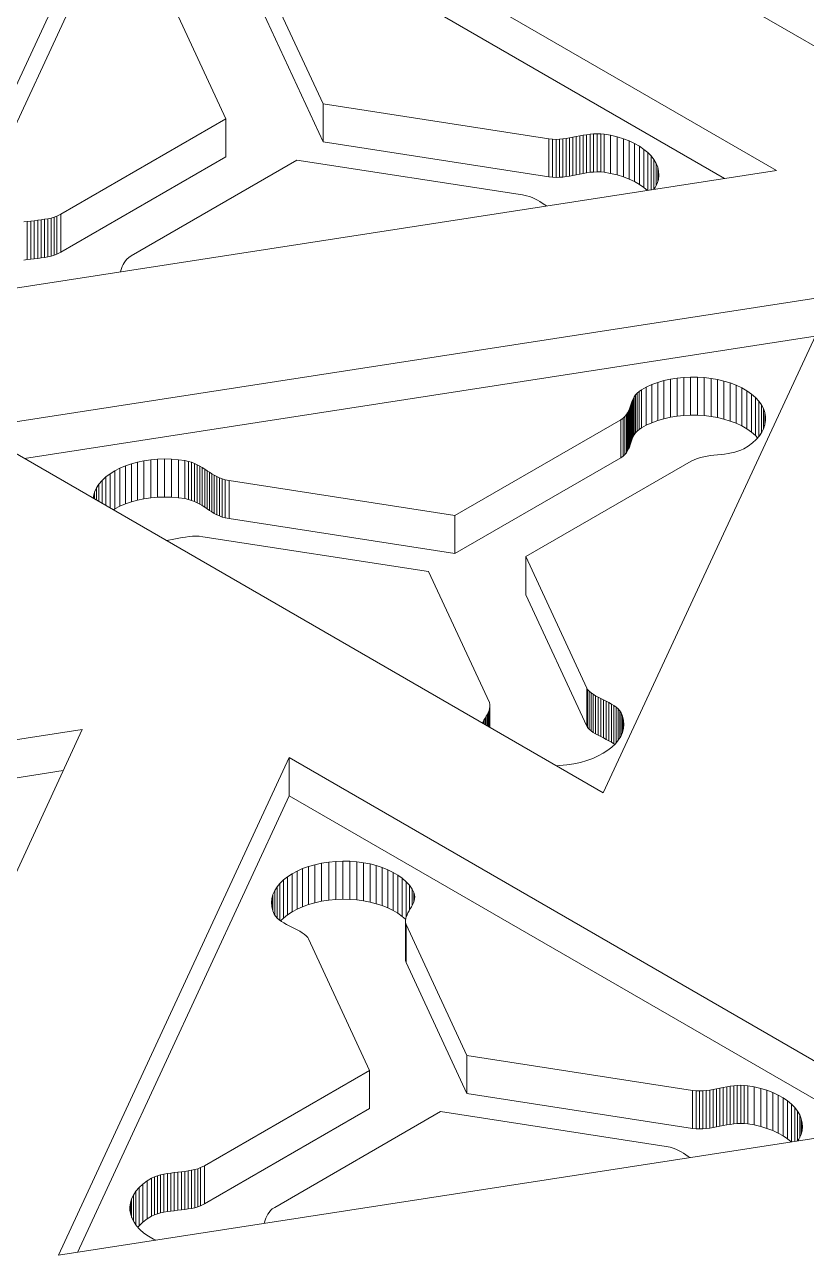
# Model space of a CAD drawing. Header units: inches. Extents: x 2.5 to 18.9, y 2.6 to 12.3.
# Drawn here: x 12.967 to 14.016, y 6.438 to 8.087 of the extents above; entities that cross this region are included whole.
import ezdxf

# ---------------------------------------------------------------- set-up
doc = ezdxf.new("R2010")
doc.units = ezdxf.units.IN
doc.header["$MEASUREMENT"] = 0

# ---------------------------------------------------------------- blocks, each defined once
blk = doc.blocks.new('A$C39963D99')
at = {"color": 0, "linetype": 'Continuous', "lineweight": 0, "extrusion": (3.33067e-16, 0.816497, 0.57735)}
for p, q in [((15.9559, -2.8878), (16.2654, -2.2208)), ((16.2654, -2.2208), (17.111, -2.7091)), ((16.2654, -2.2719), (15.9814, -2.8838)), ((17.0413, -2.7198), (16.2654, -2.2719)), ((16.4218, -2.4445), (16.5032, -2.6198)), ((16.3728, -2.6399), (16.291, -2.4638)), ((17.8871, -2.9611), (17.0414, -2.4729)), ((16.5032, -2.6709), (16.4218, -2.4956)), ((16.5032, -2.6709), (16.5032, -2.6198)), ((16.5032, -2.6198), (16.8059, -2.6667)), ((16.1514, -2.7677), (16.3728, -2.6399)), ((16.3728, -2.691), (16.3728, -2.6399)), ((16.8059, -2.7177), (16.5032, -2.6709)), ((16.8059, -2.7177), (16.8059, -2.6667)), ((16.8059, -2.6667), (16.8109, -2.6673)), ((16.8109, -2.7183), (16.8109, -2.6673)), ((16.8109, -2.6673), (16.8155, -2.6674)), ((16.8155, -2.6674), (16.82, -2.6673)), ((16.8155, -2.7185), (16.8155, -2.6674)), ((16.82, -2.6673), (16.8245, -2.6669)), ((16.82, -2.7183), (16.82, -2.6673)), ((16.8245, -2.6669), (16.829, -2.6663)), ((16.8245, -2.7179), (16.8245, -2.6669)), ((16.829, -2.6663), (16.8335, -2.6655)), ((16.829, -2.7173), (16.829, -2.6663)), ((16.8335, -2.6655), (16.8381, -2.6647)), ((16.8335, -2.7166), (16.8335, -2.6655)), ((16.8381, -2.6647), (16.8426, -2.6638)), ((16.8381, -2.7157), (16.8381, -2.6647)), ((16.8426, -2.6638), (16.8472, -2.6628)), ((16.8426, -2.7148), (16.8426, -2.6638)), ((16.8472, -2.6628), (16.8518, -2.662)), ((16.8472, -2.7139), (16.8472, -2.6628)), ((16.8518, -2.662), (16.8565, -2.6612)), ((16.8518, -2.713), (16.8518, -2.662)), ((16.8565, -2.6612), (16.8611, -2.6606)), ((16.8565, -2.7122), (16.8565, -2.6612)), ((16.8611, -2.6606), (16.8658, -2.6601)), ((16.8611, -2.7116), (16.8611, -2.6606)), ((16.8658, -2.6601), (16.8706, -2.66)), ((16.8658, -2.7112), (16.8658, -2.6601)), ((16.8706, -2.711), (16.8706, -2.66)), ((16.8706, -2.66), (16.8754, -2.6601)), ((16.8754, -2.7111), (16.8754, -2.6601)), ((16.8754, -2.6601), (16.8802, -2.6605)), ((16.8802, -2.7116), (16.8802, -2.6605)), ((16.8802, -2.6605), (16.8884, -2.662)), ((16.8884, -2.713), (16.8884, -2.662)), ((16.8884, -2.662), (16.8974, -2.6641)), ((16.8974, -2.7151), (16.8974, -2.6641)), ((16.8974, -2.6641), (16.9058, -2.6666)), ((16.9058, -2.7176), (16.9058, -2.6666)), ((16.9058, -2.6666), (16.9136, -2.6696)), ((16.9136, -2.7206), (16.9136, -2.6696)), ((16.9136, -2.6696), (16.9208, -2.673)), ((16.9208, -2.724), (16.9208, -2.673)), ((16.9208, -2.673), (16.9274, -2.6767)), ((16.9274, -2.7277), (16.9274, -2.6767)), ((16.9274, -2.6767), (16.9333, -2.6808)), ((16.9333, -2.7318), (16.9333, -2.6808)), ((16.9333, -2.6808), (16.9385, -2.6851)), ((16.9385, -2.7357), (16.9385, -2.6851)), ((16.9385, -2.6851), (16.943, -2.6897)), ((16.3728, -2.691), (16.1514, -2.8188)), ((16.4681, -2.6951), (16.2457, -2.8235)), ((16.7705, -2.7419), (16.4681, -2.6951)), ((16.943, -2.735), (16.943, -2.6897)), ((16.943, -2.6897), (16.9468, -2.6946)), ((16.9468, -2.7345), (16.9468, -2.6946)), ((16.9468, -2.6946), (16.9497, -2.6996)), ((16.9497, -2.7297), (16.9497, -2.6996)), ((16.9497, -2.6996), (16.9518, -2.7048)), ((16.9518, -2.7244), (16.9518, -2.7048)), ((16.9518, -2.7048), (16.953, -2.7101)), ((17.111, -2.7091), (15.9559, -2.8878)), ((16.8109, -2.7183), (16.8059, -2.7177)), ((16.8155, -2.7185), (16.8109, -2.7183)), ((16.82, -2.7183), (16.8155, -2.7185)), ((16.8245, -2.7179), (16.82, -2.7183)), ((16.829, -2.7173), (16.8245, -2.7179)), ((16.8335, -2.7166), (16.829, -2.7173)), ((16.8381, -2.7157), (16.8335, -2.7166)), ((16.8426, -2.7148), (16.8381, -2.7157)), ((16.8472, -2.7139), (16.8426, -2.7148)), ((16.8518, -2.713), (16.8472, -2.7139)), ((16.8565, -2.7122), (16.8518, -2.713)), ((16.8611, -2.7116), (16.8565, -2.7122)), ((16.8658, -2.7112), (16.8611, -2.7116)), ((16.8706, -2.711), (16.8658, -2.7112)), ((16.8754, -2.7111), (16.8706, -2.711)), ((16.8802, -2.7116), (16.8754, -2.7111)), ((16.8884, -2.713), (16.8802, -2.7116)), ((16.8974, -2.7151), (16.8884, -2.713)), ((16.9058, -2.7176), (16.8974, -2.7151)), ((16.9136, -2.7206), (16.9058, -2.7176)), ((16.9208, -2.724), (16.9136, -2.7206)), ((16.9527, -2.721), (16.9512, -2.7265)), ((16.9533, -2.7155), (16.9527, -2.721)), ((16.953, -2.7185), (16.953, -2.7101)), ((16.953, -2.7101), (16.9533, -2.7155)), ((16.9274, -2.7277), (16.9208, -2.724)), ((16.9333, -2.7318), (16.9274, -2.7277)), ((16.9381, -2.7358), (16.9333, -2.7318)), ((16.9486, -2.732), (16.947, -2.7344)), ((16.9512, -2.7265), (16.9486, -2.732)), ((16.7759, -2.743), (16.7705, -2.7419)), ((16.78, -2.7441), (16.7759, -2.743)), ((16.7837, -2.7455), (16.78, -2.7441)), ((16.7873, -2.7472), (16.7837, -2.7455)), ((16.7907, -2.749), (16.7873, -2.7472)), ((16.7939, -2.7509), (16.7907, -2.749)), ((16.7971, -2.753), (16.7939, -2.7509)), ((16.8003, -2.7551), (16.7971, -2.753)), ((16.1425, -2.7717), (16.1463, -2.7703)), ((16.1463, -2.7703), (16.1514, -2.7677)), ((16.1463, -2.8213), (16.1463, -2.7703)), ((16.1514, -2.8188), (16.1514, -2.7677)), ((16.8027, -2.7567), (16.8003, -2.7551)), ((16.1018, -2.7781), (16.1065, -2.7775)), ((16.1065, -2.7775), (16.1112, -2.7769)), ((16.1065, -2.8285), (16.1065, -2.7775)), ((16.1112, -2.7769), (16.1159, -2.7764)), ((16.1112, -2.8279), (16.1112, -2.7769)), ((16.1159, -2.7764), (16.1206, -2.7758)), ((16.1159, -2.8274), (16.1159, -2.7764)), ((16.1206, -2.7758), (16.1253, -2.7753)), ((16.1206, -2.8269), (16.1206, -2.7758)), ((16.1253, -2.7753), (16.1298, -2.7746)), ((16.1253, -2.8263), (16.1253, -2.7753)), ((16.1298, -2.7746), (16.1343, -2.7738)), ((16.1298, -2.8256), (16.1298, -2.7746)), ((16.1343, -2.7738), (16.1385, -2.7729)), ((16.1343, -2.8249), (16.1343, -2.7738)), ((16.1385, -2.7729), (16.1425, -2.7717)), ((16.1385, -2.8239), (16.1385, -2.7729)), ((16.1425, -2.8227), (16.1425, -2.7717)), ((16.1514, -2.8188), (16.1463, -2.8213)), ((16.1065, -2.8285), (16.1018, -2.8292)), ((16.1112, -2.8279), (16.1065, -2.8285)), ((16.1159, -2.8274), (16.1112, -2.8279)), ((16.1206, -2.8269), (16.1159, -2.8274)), ((16.1253, -2.8263), (16.1206, -2.8269)), ((16.1298, -2.8256), (16.1253, -2.8263)), ((16.1343, -2.8249), (16.1298, -2.8256)), ((16.1385, -2.8239), (16.1343, -2.8249)), ((16.1425, -2.8227), (16.1385, -2.8239)), ((16.1463, -2.8213), (16.1425, -2.8227)), ((16.2351, -2.8353), (16.234, -2.8379)), ((16.2365, -2.8327), (16.2351, -2.8353)), ((16.2381, -2.8302), (16.2365, -2.8327)), ((16.2401, -2.8279), (16.2381, -2.8302)), ((16.2425, -2.8257), (16.2401, -2.8279)), ((16.2457, -2.8235), (16.2425, -2.8257)), ((16.2321, -2.8433), (16.2315, -2.8451)), ((16.233, -2.8406), (16.2321, -2.8433)), ((16.234, -2.8379), (16.233, -2.8406)), ((16.0333, -3.055), (17.1884, -2.8763)), ((17.1884, -2.8763), (16.8789, -3.5432)), ((17.1629, -2.9312), (16.103, -3.0952)), ((16.9299, -3.0029), (16.9362, -2.9995)), ((16.9362, -2.9995), (16.9438, -2.9961)), ((16.9362, -3.0506), (16.9362, -2.9995)), ((16.9438, -2.9961), (16.9518, -2.9932)), ((16.9438, -3.0471), (16.9438, -2.9961)), ((16.9518, -2.9932), (16.9602, -2.9908)), ((16.9518, -3.0442), (16.9518, -2.9932)), ((16.9602, -2.9908), (16.9689, -2.9888)), ((16.9602, -3.0418), (16.9602, -2.9908)), ((16.9689, -2.9888), (16.9778, -2.9874)), ((16.9689, -3.0399), (16.9689, -2.9888)), ((16.9778, -2.9874), (16.9868, -2.9865)), ((16.9778, -3.0384), (16.9778, -2.9874)), ((16.9868, -2.9865), (16.996, -2.986)), ((16.9868, -3.0375), (16.9868, -2.9865)), ((16.996, -3.0371), (16.996, -2.986)), ((16.996, -2.986), (17.0051, -2.9861)), ((17.0051, -3.0371), (17.0051, -2.9861)), ((17.0051, -2.9861), (17.0143, -2.9866)), ((17.0143, -3.0377), (17.0143, -2.9866)), ((17.0143, -2.9866), (17.0233, -2.9877)), ((17.0233, -3.0387), (17.0233, -2.9877)), ((17.0233, -2.9877), (17.0321, -2.9893)), ((17.0321, -3.0403), (17.0321, -2.9893)), ((17.0321, -2.9893), (17.0407, -2.9913)), ((17.0407, -3.0423), (17.0407, -2.9913)), ((17.0407, -2.9913), (17.049, -2.9938)), ((17.049, -3.0449), (17.049, -2.9938)), ((17.049, -2.9938), (17.057, -2.9969)), ((17.057, -3.0479), (17.057, -2.9969)), ((17.057, -2.9969), (17.0645, -3.0004)), ((17.0645, -3.0515), (17.0645, -3.0004)), ((17.0645, -3.0004), (17.0714, -3.0044)), ((16.9167, -3.0205), (16.9178, -3.0178)), ((16.9178, -3.0178), (16.9189, -3.0151)), ((16.9178, -3.0688), (16.9178, -3.0178)), ((16.9189, -3.0151), (16.9204, -3.0125)), ((16.9189, -3.0661), (16.9189, -3.0151)), ((16.9204, -3.0125), (16.9221, -3.0099)), ((16.9204, -3.0635), (16.9204, -3.0125)), ((16.9221, -3.0099), (16.9242, -3.0075)), ((16.9221, -3.0609), (16.9221, -3.0099)), ((16.9242, -3.0075), (16.9268, -3.0051)), ((16.9242, -3.0585), (16.9242, -3.0075)), ((16.9268, -3.0051), (16.9299, -3.0029)), ((16.9268, -3.0562), (16.9268, -3.0051)), ((16.9299, -3.054), (16.9299, -3.0029)), ((17.0714, -3.0555), (17.0714, -3.0044)), ((17.0714, -3.0044), (17.0776, -3.0088)), ((17.0776, -3.0598), (17.0776, -3.0088)), ((17.0776, -3.0088), (17.0828, -3.0134)), ((17.0828, -3.0644), (17.0828, -3.0134)), ((17.0828, -3.0134), (17.0872, -3.0181)), ((17.0872, -3.0658), (17.0872, -3.0181)), ((17.0872, -3.0181), (17.0908, -3.0231)), ((16.9098, -3.0363), (16.9114, -3.0339)), ((16.9114, -3.0339), (16.9128, -3.0313)), ((16.9114, -3.0849), (16.9114, -3.0339)), ((16.9128, -3.0313), (16.9139, -3.0287)), ((16.9128, -3.0823), (16.9128, -3.0313)), ((16.9139, -3.0287), (16.9149, -3.026)), ((16.9139, -3.0797), (16.9139, -3.0287)), ((16.9149, -3.026), (16.9158, -3.0233)), ((16.9149, -3.077), (16.9149, -3.026)), ((16.9158, -3.0233), (16.9167, -3.0205)), ((16.9158, -3.0743), (16.9158, -3.0233)), ((16.9167, -3.0715), (16.9167, -3.0205)), ((17.0908, -3.0608), (17.0908, -3.0231)), ((17.0908, -3.0231), (17.0935, -3.0282)), ((17.0935, -3.0556), (17.0935, -3.0282)), ((17.0935, -3.0282), (17.0953, -3.0334)), ((17.0953, -3.0503), (17.0953, -3.0334)), ((17.0953, -3.0334), (17.0963, -3.0387)), ((16.6798, -3.1715), (16.9022, -3.0431)), ((16.9022, -3.0431), (16.9054, -3.0409)), ((16.9022, -3.0941), (16.9022, -3.0431)), ((16.9054, -3.0409), (16.9078, -3.0387)), ((16.9054, -3.0919), (16.9054, -3.0409)), ((16.9078, -3.0387), (16.9098, -3.0363)), ((16.9078, -3.0897), (16.9078, -3.0387)), ((16.9098, -3.0874), (16.9098, -3.0363)), ((16.9362, -3.0506), (16.9299, -3.054)), ((16.9438, -3.0471), (16.9362, -3.0506)), ((16.9518, -3.0442), (16.9438, -3.0471)), ((16.9602, -3.0418), (16.9518, -3.0442)), ((16.9689, -3.0399), (16.9602, -3.0418)), ((16.9778, -3.0384), (16.9689, -3.0399)), ((16.9868, -3.0375), (16.9778, -3.0384)), ((16.996, -3.0371), (16.9868, -3.0375)), ((17.0051, -3.0371), (16.996, -3.0371)), ((17.0143, -3.0377), (17.0051, -3.0371)), ((17.0233, -3.0387), (17.0143, -3.0377)), ((17.0321, -3.0403), (17.0233, -3.0387)), ((17.0407, -3.0423), (17.0321, -3.0403)), ((17.049, -3.0449), (17.0407, -3.0423)), ((17.057, -3.0479), (17.049, -3.0449)), ((17.0645, -3.0515), (17.057, -3.0479)), ((17.0956, -3.0493), (17.094, -3.0545)), ((17.0964, -3.044), (17.0956, -3.0493)), ((17.0963, -3.0448), (17.0963, -3.0387)), ((17.0963, -3.0387), (17.0964, -3.044)), ((16.8789, -3.5432), (16.0333, -3.055)), ((16.9189, -3.0661), (16.9178, -3.0688)), ((16.9204, -3.0635), (16.9189, -3.0661)), ((16.9221, -3.0609), (16.9204, -3.0635)), ((16.9242, -3.0585), (16.9221, -3.0609)), ((16.9268, -3.0562), (16.9242, -3.0585)), ((16.9299, -3.054), (16.9268, -3.0562)), ((17.0714, -3.0555), (17.0645, -3.0515)), ((17.0776, -3.0598), (17.0714, -3.0555)), ((17.0828, -3.0644), (17.0776, -3.0598)), ((17.0857, -3.0675), (17.0828, -3.0644)), ((17.0882, -3.0647), (17.084, -3.0695)), ((17.0915, -3.0596), (17.0882, -3.0647)), ((17.094, -3.0545), (17.0915, -3.0596)), ((16.9128, -3.0823), (16.9114, -3.0849)), ((16.9139, -3.0797), (16.9128, -3.0823)), ((16.9149, -3.077), (16.9139, -3.0797)), ((16.9158, -3.0743), (16.9149, -3.077)), ((16.9167, -3.0715), (16.9158, -3.0743)), ((16.9178, -3.0688), (16.9167, -3.0715)), ((17.0633, -3.0839), (17.0593, -3.0854)), ((17.0671, -3.0821), (17.0633, -3.0839)), ((17.073, -3.0785), (17.0671, -3.0821)), ((17.0789, -3.0741), (17.073, -3.0785)), ((17.084, -3.0695), (17.0789, -3.0741)), ((16.2461, -3.1023), (16.2544, -3.1)), ((16.2544, -3.1), (16.263, -3.0982)), ((16.2544, -3.1511), (16.2544, -3.1)), ((16.263, -3.0982), (16.272, -3.0969)), ((16.263, -3.1493), (16.263, -3.0982)), ((16.272, -3.0969), (16.2812, -3.0961)), ((16.272, -3.1479), (16.272, -3.0969)), ((16.2812, -3.0961), (16.2905, -3.0957)), ((16.2812, -3.1471), (16.2812, -3.0961)), ((16.2905, -3.1468), (16.2905, -3.0957)), ((16.2905, -3.0957), (16.3, -3.096)), ((16.3, -3.147), (16.3, -3.096)), ((16.3, -3.096), (16.3095, -3.0967)), ((16.3095, -3.1478), (16.3095, -3.0967)), ((16.3095, -3.0967), (16.3179, -3.0979)), ((16.3179, -3.1489), (16.3179, -3.0979)), ((16.3179, -3.0979), (16.3225, -3.0989)), ((16.3225, -3.1499), (16.3225, -3.0989)), ((16.3225, -3.0989), (16.3267, -3.1001)), ((16.3267, -3.1512), (16.3267, -3.1001)), ((16.3267, -3.1001), (16.3307, -3.1017)), ((16.9022, -3.0941), (16.6798, -3.2225)), ((16.9965, -3.0988), (16.7751, -3.2266)), ((16.9054, -3.0919), (16.9022, -3.0941)), ((16.9078, -3.0897), (16.9054, -3.0919)), ((16.9098, -3.0874), (16.9078, -3.0897)), ((16.9114, -3.0849), (16.9098, -3.0874)), ((17.0016, -3.0963), (16.9965, -3.0988)), ((17.0054, -3.0949), (17.0016, -3.0963)), ((17.0094, -3.0937), (17.0054, -3.0949)), ((17.0136, -3.0928), (17.0094, -3.0937)), ((17.0181, -3.092), (17.0136, -3.0928)), ((17.0226, -3.0913), (17.0181, -3.092)), ((17.0273, -3.0908), (17.0226, -3.0913)), ((17.032, -3.0902), (17.0273, -3.0908)), ((17.0367, -3.0897), (17.032, -3.0902)), ((17.0414, -3.0891), (17.0367, -3.0897)), ((17.0461, -3.0884), (17.0414, -3.0891)), ((17.0507, -3.0876), (17.0461, -3.0884)), ((17.0551, -3.0866), (17.0507, -3.0876)), ((17.0593, -3.0854), (17.0551, -3.0866)), ((16.2119, -3.1198), (16.2176, -3.1155)), ((16.2176, -3.1155), (16.2239, -3.1116)), ((16.2176, -3.1614), (16.2176, -3.1155)), ((16.2239, -3.1116), (16.2308, -3.1081)), ((16.2239, -3.1627), (16.2239, -3.1116)), ((16.2308, -3.1081), (16.2382, -3.105)), ((16.2308, -3.1592), (16.2308, -3.1081)), ((16.2382, -3.105), (16.2461, -3.1023)), ((16.2382, -3.156), (16.2382, -3.105)), ((16.2461, -3.1533), (16.2461, -3.1023)), ((16.3307, -3.1527), (16.3307, -3.1017)), ((16.3307, -3.1017), (16.3344, -3.1034)), ((16.3344, -3.1544), (16.3344, -3.1034)), ((16.3344, -3.1034), (16.3379, -3.1053)), ((16.3379, -3.1563), (16.3379, -3.1053)), ((16.3379, -3.1053), (16.3412, -3.1073)), ((16.3412, -3.1583), (16.3412, -3.1073)), ((16.3412, -3.1073), (16.3445, -3.1094)), ((16.3445, -3.1604), (16.3445, -3.1094)), ((16.3445, -3.1094), (16.3476, -3.1115)), ((16.3476, -3.1625), (16.3476, -3.1115)), ((16.3476, -3.1115), (16.3508, -3.1136)), ((16.3508, -3.1646), (16.3508, -3.1136)), ((16.3508, -3.1136), (16.354, -3.1156)), ((16.354, -3.1667), (16.354, -3.1156)), ((16.354, -3.1156), (16.3572, -3.1176)), ((16.1993, -3.1346), (16.2027, -3.1293)), ((16.2027, -3.1293), (16.2069, -3.1244)), ((16.2027, -3.1528), (16.2027, -3.1293)), ((16.2069, -3.1244), (16.2119, -3.1198)), ((16.2069, -3.1552), (16.2069, -3.1244)), ((16.2119, -3.1581), (16.2119, -3.1198)), ((16.3572, -3.1686), (16.3572, -3.1176)), ((16.3572, -3.1176), (16.3606, -3.1194)), ((16.3606, -3.1704), (16.3606, -3.1194)), ((16.3606, -3.1194), (16.3642, -3.121)), ((16.3642, -3.1721), (16.3642, -3.121)), ((16.3642, -3.121), (16.3679, -3.1225)), ((16.3679, -3.1735), (16.3679, -3.1225)), ((16.3679, -3.1225), (16.372, -3.1236)), ((16.372, -3.1747), (16.372, -3.1236)), ((16.372, -3.1236), (16.3774, -3.1247)), ((16.3774, -3.1757), (16.3774, -3.1247)), ((16.3774, -3.1247), (16.6798, -3.1715)), ((16.1949, -3.1482), (16.1952, -3.1456)), ((16.1952, -3.1456), (16.1967, -3.1401)), ((16.1952, -3.1484), (16.1952, -3.1456)), ((16.1967, -3.1401), (16.1993, -3.1346)), ((16.1967, -3.1493), (16.1967, -3.1401)), ((16.1993, -3.1508), (16.1993, -3.1346)), ((16.263, -3.1493), (16.2544, -3.1511)), ((16.272, -3.1479), (16.263, -3.1493)), ((16.2812, -3.1471), (16.272, -3.1479)), ((16.2905, -3.1468), (16.2812, -3.1471)), ((16.3, -3.147), (16.2905, -3.1468)), ((16.3095, -3.1478), (16.3, -3.147)), ((16.3179, -3.1489), (16.3095, -3.1478)), ((16.3225, -3.1499), (16.3179, -3.1489)), ((16.3267, -3.1512), (16.3225, -3.1499)), ((16.2239, -3.1627), (16.222, -3.1639)), ((16.2308, -3.1592), (16.2239, -3.1627)), ((16.2382, -3.156), (16.2308, -3.1592)), ((16.2461, -3.1533), (16.2382, -3.156)), ((16.2544, -3.1511), (16.2461, -3.1533)), ((16.3307, -3.1527), (16.3267, -3.1512)), ((16.3344, -3.1544), (16.3307, -3.1527)), ((16.3379, -3.1563), (16.3344, -3.1544)), ((16.3412, -3.1583), (16.3379, -3.1563)), ((16.3445, -3.1604), (16.3412, -3.1583)), ((16.3476, -3.1625), (16.3445, -3.1604)), ((16.3508, -3.1646), (16.3476, -3.1625)), ((16.354, -3.1667), (16.3508, -3.1646)), ((16.3572, -3.1686), (16.354, -3.1667)), ((16.3606, -3.1704), (16.3572, -3.1686)), ((16.3642, -3.1721), (16.3606, -3.1704)), ((16.3679, -3.1735), (16.3642, -3.1721)), ((16.372, -3.1747), (16.3679, -3.1735)), ((16.3774, -3.1757), (16.372, -3.1747)), ((16.6798, -3.2225), (16.3774, -3.1757)), ((16.6798, -3.2225), (16.6798, -3.1715)), ((16.3279, -3.1993), (16.3234, -3.1997)), ((16.3324, -3.1992), (16.3279, -3.1993)), ((16.337, -3.1993), (16.3324, -3.1992)), ((16.342, -3.1999), (16.337, -3.1993)), ((16.2961, -3.2046), (16.2933, -3.2051)), ((16.3007, -3.2037), (16.2961, -3.2046)), ((16.3053, -3.2028), (16.3007, -3.2037)), ((16.3098, -3.2019), (16.3053, -3.2028)), ((16.3144, -3.2011), (16.3098, -3.2019)), ((16.3189, -3.2003), (16.3144, -3.2011)), ((16.3234, -3.1997), (16.3189, -3.2003)), ((16.6447, -3.2467), (16.342, -3.1999)), ((16.7751, -3.2777), (16.7751, -3.2266)), ((16.7751, -3.2266), (16.8569, -3.4028)), ((16.7261, -3.422), (16.6447, -3.2467)), ((16.8569, -3.4538), (16.7751, -3.2777)), ((16.8569, -3.4538), (16.8569, -3.4028)), ((16.8569, -3.4028), (16.8579, -3.4045)), ((16.8579, -3.4556), (16.8579, -3.4045)), ((16.8579, -3.4045), (16.86, -3.4069)), ((16.86, -3.4579), (16.86, -3.4069)), ((16.86, -3.4069), (16.8624, -3.409)), ((16.8624, -3.4601), (16.8624, -3.409)), ((16.8624, -3.409), (16.8653, -3.4111)), ((16.8653, -3.4621), (16.8653, -3.4111)), ((16.8653, -3.4111), (16.8685, -3.4131)), ((16.8685, -3.4641), (16.8685, -3.4131)), ((16.8685, -3.4131), (16.8719, -3.415)), ((16.7258, -3.4328), (16.7265, -3.4302)), ((16.7268, -3.4249), (16.7261, -3.422)), ((16.7265, -3.4302), (16.7269, -3.4275)), ((16.7265, -3.4552), (16.7265, -3.4302)), ((16.7269, -3.4275), (16.7268, -3.4249)), ((16.7269, -3.4554), (16.7269, -3.4275)), ((16.8719, -3.466), (16.8719, -3.415)), ((16.8719, -3.415), (16.8755, -3.4168)), ((16.8755, -3.4678), (16.8755, -3.4168)), ((16.8755, -3.4168), (16.8791, -3.4186)), ((16.8791, -3.4696), (16.8791, -3.4186)), ((16.8791, -3.4186), (16.8828, -3.4204)), ((16.8828, -3.4715), (16.8828, -3.4204)), ((16.8828, -3.4204), (16.8864, -3.4223)), ((16.8864, -3.4733), (16.8864, -3.4223)), ((16.8864, -3.4223), (16.8899, -3.4242)), ((16.8899, -3.4753), (16.8899, -3.4242)), ((16.8899, -3.4242), (16.8932, -3.4263)), ((16.8932, -3.4773), (16.8932, -3.4263)), ((16.8932, -3.4263), (16.8962, -3.4284)), ((16.8962, -3.476), (16.8962, -3.4284)), ((16.8962, -3.4284), (16.8988, -3.4307)), ((16.7175, -3.4485), (16.7189, -3.4459)), ((16.7189, -3.4459), (16.7204, -3.4432)), ((16.7189, -3.4508), (16.7189, -3.4459)), ((16.7204, -3.4432), (16.722, -3.4406)), ((16.7204, -3.4517), (16.7204, -3.4432)), ((16.722, -3.4406), (16.7234, -3.438)), ((16.722, -3.4525), (16.722, -3.4406)), ((16.7234, -3.438), (16.7247, -3.4354)), ((16.7234, -3.4534), (16.7234, -3.438)), ((16.7247, -3.4354), (16.7258, -3.4328)), ((16.7247, -3.4541), (16.7247, -3.4354)), ((16.7258, -3.4547), (16.7258, -3.4328)), ((16.8988, -3.4727), (16.8988, -3.4307)), ((16.8988, -3.4307), (16.9011, -3.4331)), ((16.9011, -3.4693), (16.9011, -3.4331)), ((16.9011, -3.4331), (16.9028, -3.4358)), ((16.9028, -3.4661), (16.9028, -3.4358)), ((16.9028, -3.4358), (16.9048, -3.4406)), ((16.9048, -3.4612), (16.9048, -3.4406)), ((16.9048, -3.4406), (16.9061, -3.4462)), ((16.9061, -3.4552), (16.9061, -3.4462)), ((16.9061, -3.4462), (16.9065, -3.4516)), ((15.0252, -3.637), (16.1803, -3.4583)), ((16.1803, -3.4583), (15.8708, -4.1252)), ((16.717, -3.4497), (16.7175, -3.4485)), ((16.7175, -3.45), (16.7175, -3.4485)), ((16.8579, -3.4556), (16.8569, -3.4538)), ((16.86, -3.4579), (16.8579, -3.4556)), ((16.8624, -3.4601), (16.86, -3.4579)), ((16.8653, -3.4621), (16.8624, -3.4601)), ((16.8685, -3.4641), (16.8653, -3.4621)), ((16.9045, -3.4623), (16.9022, -3.4675)), ((16.9059, -3.457), (16.9045, -3.4623)), ((16.9065, -3.4516), (16.9059, -3.457)), ((16.8719, -3.466), (16.8685, -3.4641)), ((16.8755, -3.4678), (16.8719, -3.466)), ((16.8791, -3.4696), (16.8755, -3.4678)), ((16.8828, -3.4715), (16.8791, -3.4696)), ((16.8864, -3.4733), (16.8828, -3.4715)), ((16.8899, -3.4753), (16.8864, -3.4733)), ((16.8932, -3.4773), (16.8899, -3.4753)), ((16.8951, -3.4773), (16.8904, -3.4818)), ((16.8943, -3.4781), (16.8932, -3.4773)), ((16.899, -3.4725), (16.8951, -3.4773)), ((16.9022, -3.4675), (16.899, -3.4725)), ((16.1484, -4.1629), (16.4578, -3.496)), ((16.4578, -3.5471), (16.4578, -3.496)), ((16.4578, -3.496), (17.3035, -3.9843)), ((16.8722, -3.4937), (16.8648, -3.497)), ((16.8789, -3.4901), (16.8722, -3.4937)), ((16.885, -3.4861), (16.8789, -3.4901)), ((16.8904, -3.4818), (16.885, -3.4861)), ((16.8202, -3.5067), (16.816, -3.5068)), ((16.8298, -3.5058), (16.8202, -3.5067)), ((16.8393, -3.5043), (16.8298, -3.5058)), ((16.8483, -3.5023), (16.8393, -3.5043)), ((16.8568, -3.4999), (16.8483, -3.5023)), ((16.8648, -3.497), (16.8568, -3.4999)), ((16.1548, -3.5133), (15.0949, -3.6772)), ((16.4578, -3.5471), (16.1739, -4.159)), ((17.2338, -3.995), (16.4578, -3.5471)), ((16.4683, -3.648), (16.4756, -3.6447)), ((16.4756, -3.6447), (16.4836, -3.6418)), ((16.4756, -3.6958), (16.4756, -3.6447)), ((16.4836, -3.6418), (16.4921, -3.6394)), ((16.4836, -3.6929), (16.4836, -3.6418)), ((16.4921, -3.6394), (16.5012, -3.6374)), ((16.4921, -3.6904), (16.4921, -3.6394)), ((16.5012, -3.6374), (16.5107, -3.636)), ((16.5012, -3.6885), (16.5012, -3.6374)), ((16.5107, -3.636), (16.5202, -3.635)), ((16.5107, -3.687), (16.5107, -3.636)), ((16.5202, -3.635), (16.5298, -3.6347)), ((16.5202, -3.6861), (16.5202, -3.635)), ((16.5298, -3.6857), (16.5298, -3.6347)), ((16.5298, -3.6347), (16.5392, -3.6349)), ((16.5392, -3.6859), (16.5392, -3.6349)), ((16.5392, -3.6349), (16.5484, -3.6356)), ((16.5484, -3.6866), (16.5484, -3.6356)), ((16.5484, -3.6356), (16.5574, -3.6368)), ((16.5574, -3.6878), (16.5574, -3.6368)), ((16.5574, -3.6368), (16.5661, -3.6385)), ((16.5661, -3.6895), (16.5661, -3.6385)), ((16.5661, -3.6385), (16.5745, -3.6406)), ((16.5745, -3.6917), (16.5745, -3.6406)), ((16.5745, -3.6406), (16.5825, -3.6432)), ((16.5825, -3.6943), (16.5825, -3.6432)), ((16.5825, -3.6432), (16.59, -3.6463)), ((16.4453, -3.6645), (16.45, -3.6599)), ((16.45, -3.6599), (16.4554, -3.6556)), ((16.45, -3.7109), (16.45, -3.6599)), ((16.4554, -3.6556), (16.4615, -3.6516)), ((16.4554, -3.7067), (16.4554, -3.6556)), ((16.4615, -3.6516), (16.4683, -3.648)), ((16.4615, -3.7027), (16.4615, -3.6516)), ((16.4683, -3.699), (16.4683, -3.648)), ((16.59, -3.6973), (16.59, -3.6463)), ((16.59, -3.6463), (16.597, -3.6497)), ((16.597, -3.7007), (16.597, -3.6497)), ((16.597, -3.6497), (16.6035, -3.6535)), ((16.6035, -3.7045), (16.6035, -3.6535)), ((16.6035, -3.6535), (16.6093, -3.6577)), ((16.6093, -3.7087), (16.6093, -3.6577)), ((16.6093, -3.6577), (16.6145, -3.6622)), ((16.436, -3.6794), (16.4383, -3.6742)), ((16.4383, -3.6742), (16.4414, -3.6692)), ((16.4383, -3.7069), (16.4383, -3.6742)), ((16.4414, -3.6692), (16.4453, -3.6645)), ((16.4414, -3.7108), (16.4414, -3.6692)), ((16.4453, -3.7141), (16.4453, -3.6645)), ((16.6145, -3.7095), (16.6145, -3.6622)), ((16.6145, -3.6622), (16.6189, -3.667)), ((16.6189, -3.7004), (16.6189, -3.667)), ((16.6189, -3.667), (16.6225, -3.6722)), ((16.6225, -3.694), (16.6225, -3.6722)), ((16.6225, -3.6722), (16.625, -3.6769)), ((16.625, -3.6884), (16.625, -3.6769)), ((16.625, -3.6769), (16.6258, -3.6797)), ((16.434, -3.6901), (16.4345, -3.6847)), ((16.4344, -3.6956), (16.434, -3.6901)), ((16.4345, -3.6847), (16.436, -3.6794)), ((16.4345, -3.6964), (16.4345, -3.6847)), ((16.436, -3.7019), (16.436, -3.6794)), ((16.4836, -3.6929), (16.4756, -3.6958)), ((16.4921, -3.6904), (16.4836, -3.6929)), ((16.5012, -3.6885), (16.4921, -3.6904)), ((16.5107, -3.687), (16.5012, -3.6885)), ((16.5202, -3.6861), (16.5107, -3.687)), ((16.5298, -3.6857), (16.5202, -3.6861)), ((16.5392, -3.6859), (16.5298, -3.6857)), ((16.5484, -3.6866), (16.5392, -3.6859)), ((16.5574, -3.6878), (16.5484, -3.6866)), ((16.5661, -3.6895), (16.5574, -3.6878)), ((16.5745, -3.6917), (16.5661, -3.6895)), ((16.5825, -3.6943), (16.5745, -3.6917)), ((16.59, -3.6973), (16.5825, -3.6943)), ((16.6229, -3.6932), (16.6215, -3.6959)), ((16.6242, -3.6906), (16.6229, -3.6932)), ((16.6252, -3.6879), (16.6242, -3.6906)), ((16.6258, -3.6852), (16.6252, -3.6879)), ((16.6258, -3.6852), (16.6258, -3.6797)), ((16.6258, -3.6797), (16.6261, -3.6825)), ((16.6261, -3.6825), (16.6258, -3.6852)), ((16.4357, -3.7011), (16.4344, -3.6956)), ((16.4377, -3.7059), (16.4357, -3.7011)), ((16.4394, -3.7086), (16.4377, -3.7059)), ((16.4416, -3.7111), (16.4394, -3.7086)), ((16.45, -3.7109), (16.4462, -3.7147)), ((16.4554, -3.7067), (16.45, -3.7109)), ((16.4615, -3.7027), (16.4554, -3.7067)), ((16.4683, -3.699), (16.4615, -3.7027)), ((16.4756, -3.6958), (16.4683, -3.699)), ((16.597, -3.7007), (16.59, -3.6973)), ((16.6035, -3.7045), (16.597, -3.7007)), ((16.6093, -3.7087), (16.6035, -3.7045)), ((16.6138, -3.7126), (16.6093, -3.7087)), ((16.6147, -3.709), (16.6139, -3.7116)), ((16.6157, -3.7064), (16.6147, -3.709)), ((16.617, -3.7038), (16.6157, -3.7064)), ((16.6185, -3.7011), (16.617, -3.7038)), ((16.62, -3.6985), (16.6185, -3.7011)), ((16.6215, -3.6959), (16.62, -3.6985)), ((16.4443, -3.7133), (16.4416, -3.7111)), ((16.4473, -3.7155), (16.4443, -3.7133)), ((16.4505, -3.7175), (16.4473, -3.7155)), ((16.454, -3.7194), (16.4505, -3.7175)), ((16.4576, -3.7213), (16.454, -3.7194)), ((16.4613, -3.7231), (16.4576, -3.7213)), ((16.465, -3.725), (16.4613, -3.7231)), ((16.4686, -3.7268), (16.465, -3.725)), ((16.472, -3.7287), (16.4686, -3.7268)), ((16.6139, -3.7116), (16.6135, -3.7142)), ((16.6135, -3.7652), (16.6135, -3.7142)), ((16.6135, -3.7142), (16.6136, -3.7168)), ((16.6136, -3.7679), (16.6136, -3.7168)), ((16.6136, -3.7168), (16.6144, -3.7197)), ((16.6144, -3.7707), (16.6144, -3.7197)), ((16.6144, -3.7197), (16.6958, -3.895)), ((16.4751, -3.7306), (16.472, -3.7287)), ((16.478, -3.7327), (16.4751, -3.7306)), ((16.4805, -3.7349), (16.478, -3.7327)), ((16.4825, -3.7372), (16.4805, -3.7349)), ((16.4836, -3.739), (16.4825, -3.7372)), ((16.5653, -3.9151), (16.4836, -3.739)), ((16.6136, -3.7679), (16.6135, -3.7652)), ((16.6144, -3.7707), (16.6136, -3.7679)), ((16.6958, -3.946), (16.6144, -3.7707)), ((16.6958, -3.946), (16.6958, -3.895)), ((16.6958, -3.895), (16.9985, -3.9419)), ((16.344, -4.0429), (16.5653, -3.9151)), ((16.5653, -3.9661), (16.5653, -3.9151)), ((16.9985, -3.9929), (16.9985, -3.9419)), ((16.9985, -3.9419), (17.0035, -3.9424)), ((17.017, -3.942), (17.0215, -3.9414)), ((17.0215, -3.9414), (17.0261, -3.9407)), ((17.0215, -3.9925), (17.0215, -3.9414)), ((17.0261, -3.9407), (17.0306, -3.9398)), ((17.0261, -3.9917), (17.0261, -3.9407)), ((17.0306, -3.9398), (17.0352, -3.9389)), ((17.0306, -3.9909), (17.0306, -3.9398)), ((17.0352, -3.9389), (17.0398, -3.938)), ((17.0352, -3.9899), (17.0352, -3.9389)), ((17.0398, -3.938), (17.0444, -3.9371)), ((17.0398, -3.989), (17.0398, -3.938)), ((17.0444, -3.9371), (17.049, -3.9364)), ((17.0444, -3.9882), (17.0444, -3.9371)), ((17.049, -3.9364), (17.0537, -3.9357)), ((17.049, -3.9874), (17.049, -3.9364)), ((17.0537, -3.9357), (17.0584, -3.9353)), ((17.0537, -3.9868), (17.0537, -3.9357)), ((17.0584, -3.9353), (17.0631, -3.9351)), ((17.0584, -3.9863), (17.0584, -3.9353)), ((17.0631, -3.9861), (17.0631, -3.9351)), ((17.0631, -3.9351), (17.0679, -3.9352)), ((17.0679, -3.9863), (17.0679, -3.9352)), ((17.0679, -3.9352), (17.0727, -3.9357)), ((17.0727, -3.9867), (17.0727, -3.9357)), ((17.0727, -3.9357), (17.081, -3.9371)), ((17.081, -3.9882), (17.081, -3.9371)), ((17.081, -3.9371), (17.0899, -3.9392)), ((17.0899, -3.9903), (17.0899, -3.9392)), ((17.0899, -3.9392), (17.0983, -3.9418)), ((17.0983, -3.9928), (17.0983, -3.9418)), ((17.0983, -3.9418), (17.1061, -3.9448)), ((16.9985, -3.9929), (16.6958, -3.946)), ((17.0035, -3.9935), (17.0035, -3.9424)), ((17.0035, -3.9424), (17.008, -3.9426)), ((17.008, -3.9426), (17.0125, -3.9424)), ((17.008, -3.9936), (17.008, -3.9426)), ((17.0125, -3.9424), (17.017, -3.942)), ((17.0125, -3.9935), (17.0125, -3.9424)), ((17.017, -3.9931), (17.017, -3.942)), ((17.1061, -3.9958), (17.1061, -3.9448)), ((17.1061, -3.9448), (17.1134, -3.9481)), ((17.1134, -3.9992), (17.1134, -3.9481)), ((17.1134, -3.9481), (17.1199, -3.9519)), ((17.1199, -4.0029), (17.1199, -3.9519)), ((17.1199, -3.9519), (17.1259, -3.9559)), ((17.1259, -4.007), (17.1259, -3.9559)), ((17.1259, -3.9559), (17.1311, -3.9603)), ((16.5653, -3.9661), (16.344, -4.0939)), ((16.6606, -3.9703), (16.4383, -4.0987)), ((16.963, -4.0171), (16.6606, -3.9703)), ((17.1311, -4.0109), (17.1311, -3.9603)), ((17.1311, -3.9603), (17.1356, -3.9649)), ((17.1356, -4.0102), (17.1356, -3.9649)), ((17.1356, -3.9649), (17.1393, -3.9697)), ((17.1393, -4.0097), (17.1393, -3.9697)), ((17.1393, -3.9697), (17.1422, -3.9748)), ((17.1422, -4.0049), (17.1422, -3.9748)), ((17.1422, -3.9748), (17.1443, -3.98)), ((17.3035, -3.9843), (16.1484, -4.1629)), ((17.0306, -3.9909), (17.0261, -3.9917)), ((17.0352, -3.9899), (17.0306, -3.9909)), ((17.0398, -3.989), (17.0352, -3.9899)), ((17.0444, -3.9882), (17.0398, -3.989)), ((17.049, -3.9874), (17.0444, -3.9882)), ((17.0537, -3.9868), (17.049, -3.9874)), ((17.0584, -3.9863), (17.0537, -3.9868)), ((17.0631, -3.9861), (17.0584, -3.9863)), ((17.0679, -3.9863), (17.0631, -3.9861)), ((17.0727, -3.9867), (17.0679, -3.9863)), ((17.081, -3.9882), (17.0727, -3.9867)), ((17.0899, -3.9903), (17.081, -3.9882)), ((17.0983, -3.9928), (17.0899, -3.9903)), ((17.1443, -3.9996), (17.1443, -3.98)), ((17.1443, -3.98), (17.1456, -3.9853)), ((17.1459, -3.9907), (17.1453, -3.9962)), ((17.1456, -3.9937), (17.1456, -3.9853)), ((17.1456, -3.9853), (17.1459, -3.9907)), ((17.0035, -3.9935), (16.9985, -3.9929)), ((17.008, -3.9936), (17.0035, -3.9935)), ((17.0125, -3.9935), (17.008, -3.9936)), ((17.017, -3.9931), (17.0125, -3.9935)), ((17.0215, -3.9925), (17.017, -3.9931)), ((17.0261, -3.9917), (17.0215, -3.9925)), ((17.1061, -3.9958), (17.0983, -3.9928)), ((17.1134, -3.9992), (17.1061, -3.9958)), ((17.1199, -4.0029), (17.1134, -3.9992)), ((17.1259, -4.007), (17.1199, -4.0029)), ((17.1307, -4.011), (17.1259, -4.007)), ((17.1412, -4.0072), (17.1396, -4.0096)), ((17.1437, -4.0017), (17.1412, -4.0072)), ((17.1453, -3.9962), (17.1437, -4.0017)), ((16.9685, -4.0181), (16.963, -4.0171)), ((16.9725, -4.0193), (16.9685, -4.0181)), ((16.9763, -4.0207), (16.9725, -4.0193)), ((16.9798, -4.0223), (16.9763, -4.0207)), ((16.9832, -4.0242), (16.9798, -4.0223)), ((16.9865, -4.0261), (16.9832, -4.0242)), ((16.9897, -4.0282), (16.9865, -4.0261)), ((16.9928, -4.0303), (16.9897, -4.0282)), ((16.9953, -4.0319), (16.9928, -4.0303)), ((16.2771, -4.0578), (16.2811, -4.0563)), ((16.2811, -4.0563), (16.2854, -4.0551)), ((16.2811, -4.1074), (16.2811, -4.0563)), ((16.2854, -4.0551), (16.2898, -4.0541)), ((16.2854, -4.1061), (16.2854, -4.0551)), ((16.2898, -4.0541), (16.2944, -4.0533)), ((16.2898, -4.1052), (16.2898, -4.0541)), ((16.2944, -4.0533), (16.299, -4.0526)), ((16.2944, -4.1043), (16.2944, -4.0533)), ((16.299, -4.0526), (16.3037, -4.0521)), ((16.299, -4.1037), (16.299, -4.0526)), ((16.3037, -4.0521), (16.3085, -4.0515)), ((16.3037, -4.1031), (16.3037, -4.0521)), ((16.3085, -4.0515), (16.3132, -4.051)), ((16.3085, -4.1026), (16.3085, -4.0515)), ((16.3132, -4.051), (16.3178, -4.0504)), ((16.3132, -4.102), (16.3132, -4.051)), ((16.3178, -4.0504), (16.3224, -4.0498)), ((16.3178, -4.1014), (16.3178, -4.0504)), ((16.3224, -4.0498), (16.3268, -4.049)), ((16.3224, -4.1008), (16.3224, -4.0498)), ((16.3268, -4.049), (16.331, -4.048)), ((16.3268, -4.1), (16.3268, -4.049)), ((16.331, -4.048), (16.3351, -4.0469)), ((16.331, -4.0991), (16.331, -4.048)), ((16.3351, -4.0469), (16.3388, -4.0454)), ((16.3351, -4.0979), (16.3351, -4.0469)), ((16.3388, -4.0454), (16.344, -4.0429)), ((16.3388, -4.0965), (16.3388, -4.0454)), ((16.344, -4.0939), (16.344, -4.0429)), ((16.2523, -4.0771), (16.2565, -4.0722)), ((16.2565, -4.0722), (16.2615, -4.0676)), ((16.2565, -4.1233), (16.2565, -4.0722)), ((16.2615, -4.0676), (16.2674, -4.0632)), ((16.2615, -4.1186), (16.2615, -4.0676)), ((16.2674, -4.0632), (16.2733, -4.0596)), ((16.2674, -4.1142), (16.2674, -4.0632)), ((16.2733, -4.0596), (16.2771, -4.0578)), ((16.2733, -4.1106), (16.2733, -4.0596)), ((16.2771, -4.1088), (16.2771, -4.0578)), ((16.2448, -4.0925), (16.2464, -4.0872)), ((16.2464, -4.0872), (16.2489, -4.0821)), ((16.2464, -4.112), (16.2464, -4.0872)), ((16.2489, -4.0821), (16.2523, -4.0771)), ((16.2489, -4.1172), (16.2489, -4.0821)), ((16.2523, -4.1222), (16.2523, -4.0771)), ((16.2441, -4.0977), (16.2448, -4.0925)), ((16.2442, -4.103), (16.2441, -4.0977)), ((16.2452, -4.1083), (16.2442, -4.103)), ((16.2448, -4.1066), (16.2448, -4.0925)), ((16.2854, -4.1061), (16.2811, -4.1074)), ((16.2898, -4.1052), (16.2854, -4.1061)), ((16.2944, -4.1043), (16.2898, -4.1052)), ((16.299, -4.1037), (16.2944, -4.1043)), ((16.3037, -4.1031), (16.299, -4.1037)), ((16.3085, -4.1026), (16.3037, -4.1031)), ((16.3132, -4.102), (16.3085, -4.1026)), ((16.3178, -4.1014), (16.3132, -4.102)), ((16.3224, -4.1008), (16.3178, -4.1014)), ((16.3268, -4.1), (16.3224, -4.1008)), ((16.331, -4.0991), (16.3268, -4.1)), ((16.3351, -4.0979), (16.331, -4.0991)), ((16.3388, -4.0965), (16.3351, -4.0979)), ((16.344, -4.0939), (16.3388, -4.0965)), ((16.4307, -4.1054), (16.429, -4.1079)), ((16.4327, -4.103), (16.4307, -4.1054)), ((16.4351, -4.1008), (16.4327, -4.103)), ((16.4383, -4.0987), (16.4351, -4.1008)), ((16.247, -4.1135), (16.2452, -4.1083)), ((16.2497, -4.1186), (16.247, -4.1135)), ((16.2532, -4.1236), (16.2497, -4.1186)), ((16.2565, -4.1233), (16.2547, -4.1253)), ((16.2615, -4.1186), (16.2565, -4.1233)), ((16.2674, -4.1142), (16.2615, -4.1186)), ((16.2733, -4.1106), (16.2674, -4.1142)), ((16.2771, -4.1088), (16.2733, -4.1106)), ((16.2811, -4.1074), (16.2771, -4.1088)), ((16.4246, -4.1185), (16.424, -4.1203)), ((16.4256, -4.1158), (16.4246, -4.1185)), ((16.4265, -4.1131), (16.4256, -4.1158)), ((16.4277, -4.1104), (16.4265, -4.1131)), ((16.429, -4.1079), (16.4277, -4.1104)), ((16.2576, -4.1284), (16.2532, -4.1236)), ((16.2629, -4.133), (16.2576, -4.1284)), ((16.269, -4.1373), (16.2629, -4.133)), ((16.276, -4.1413), (16.269, -4.1373)), ((16.279, -4.1427), (16.276, -4.1413))]:
    blk.add_line(p, q, dxfattribs=at)

msp = doc.modelspace()

# ---------------------------------------------------------------- block references
msp.add_blockref('A$C39963D99', (-3.1356, 10.6011))

doc.saveas('drawing.dxf')
